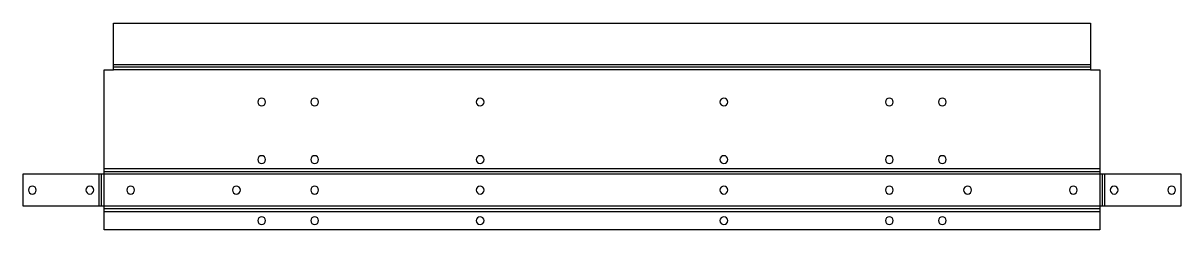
# Model space of a CAD drawing. Header units: millimetres. Extents: x -35 to 468, y 0 to 90.
import ezdxf

# ---------------------------------------------------------------- set-up
doc = ezdxf.new("R2010")
doc.units = ezdxf.units.MM

msp = doc.modelspace()

# ---------------------------------------------------------------- linework, layer by layer
at = {"layer": 'BEND'}
for p, q in [((429, 70.65), (4, 70.65)), ((0, 25.39), (433, 25.39)), ((-1.13, 10.26), (-1.13, 24.26)), ((434.13, 10.26), (434.13, 24.26)), ((433, 9.13), (0, 9.13))]:
    msp.add_line(p, q, dxfattribs=at)
at = {"layer": 'BEND_EXTENT'}
for p, q in [((4, 71.79), (429, 71.79)), ((429, 69.52), (4, 69.52)), ((433, 26.52), (0, 26.52)), ((-2.26, 10.26), (-2.26, 24.26)), ((435.26, 10.26), (435.26, 24.26)), ((0, 8), (433, 8))]:
    msp.add_line(p, q, dxfattribs=at)
msp.add_lwpolyline([(433, 10.26), (0, 10.26), (0, 24.26), (433, 24.26)], close=True, dxfattribs=at)
at = {"layer": 'INTERIOR_PROFILES', "extrusion": (0, 0, -1)}
for centre in [(-68.5, 55.52), (-91.5, 55.52), (-163.5, 55.52), (-269.5, 55.52), (-341.5, 55.52), (-364.5, 55.52), (-68.5, 30.52), (-91.5, 30.52), (-163.5, 30.52), (-269.5, 30.52), (-341.5, 30.52), (-364.5, 30.52), (31.26, 17.26), (6.26, 17.26), (-11.5, 17.26), (-57.5, 17.26), (-91.5, 17.26), (-163.5, 17.26), (-269.5, 17.26), (-341.5, 17.26), (-375.5, 17.26), (-421.5, 17.26), (-439.26, 17.26), (-464.26, 17.26), (-68.5, 4), (-91.5, 4), (-163.5, 4), (-269.5, 4), (-341.5, 4), (-364.5, 4)]:
    msp.add_circle(centre, 1.7, dxfattribs=at)
at = {"layer": 'OUTER_PROFILES'}
msp.add_lwpolyline([(0, 69.52), (4, 69.52), (4, 89.79), (429, 89.79), (429, 69.52), (433, 69.52), (433, 24.26), (468.26, 24.26), (468.26, 10.26), (433, 10.26), (433, 0), (0, 0), (0, 10.26), (-2.26, 10.26), (-35.26, 10.26), (-35.26, 24.26), (-2.26, 24.26), (0, 24.26)], close=True, dxfattribs=at)

doc.saveas('drawing.dxf')
